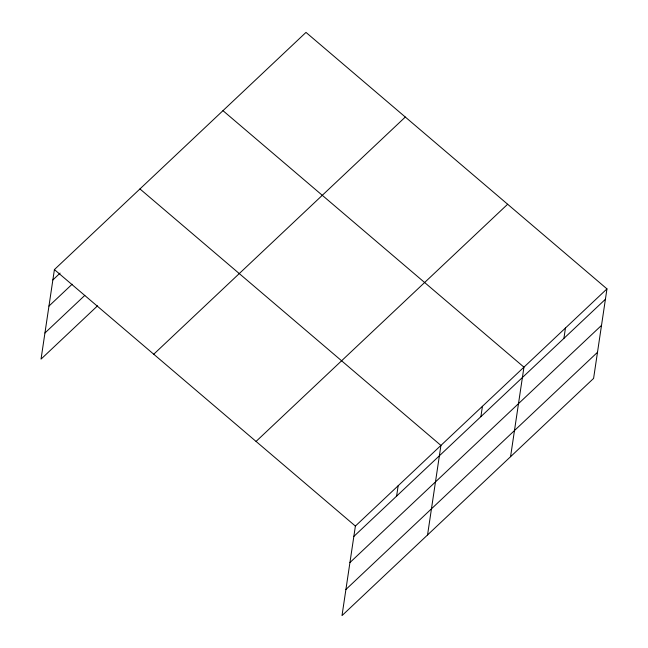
<?xml version="1.0" encoding="UTF-8"?>
<svg xmlns="http://www.w3.org/2000/svg" width="648" height="648" viewBox="0 0 648 648"><rect width="100%" height="100%" fill="white"/><g stroke="black" fill="none" stroke-linecap="round" stroke-linejoin="round"><path stroke-width="0.97" d="M606.965 288.887L355.388 526.071L342.006 615.6L593.592 378.416L606.965 288.887L305.994 32.4L54.408 269.584L41.035 359.114L97.573 305.807M396.608 496.109L398.156 485.749M427.55 534.956L440.924 445.427L139.952 188.941M480.889 416.656L482.436 406.288M510.567 456.686L523.949 367.157L222.969 110.67M563.906 338.386L565.461 328.018M52.861 279.944L60.11 273.116M48.956 306.075L72.155 284.205M44.939 332.991L84.807 295.399M153.738 354.221L405.316 117.037M256.065 441.426L507.643 204.242M353.84 536.431L605.418 299.255M349.936 562.561L601.514 325.377M345.911 589.478L597.496 352.293M54.408 269.584L355.388 526.071"/></g></svg>
